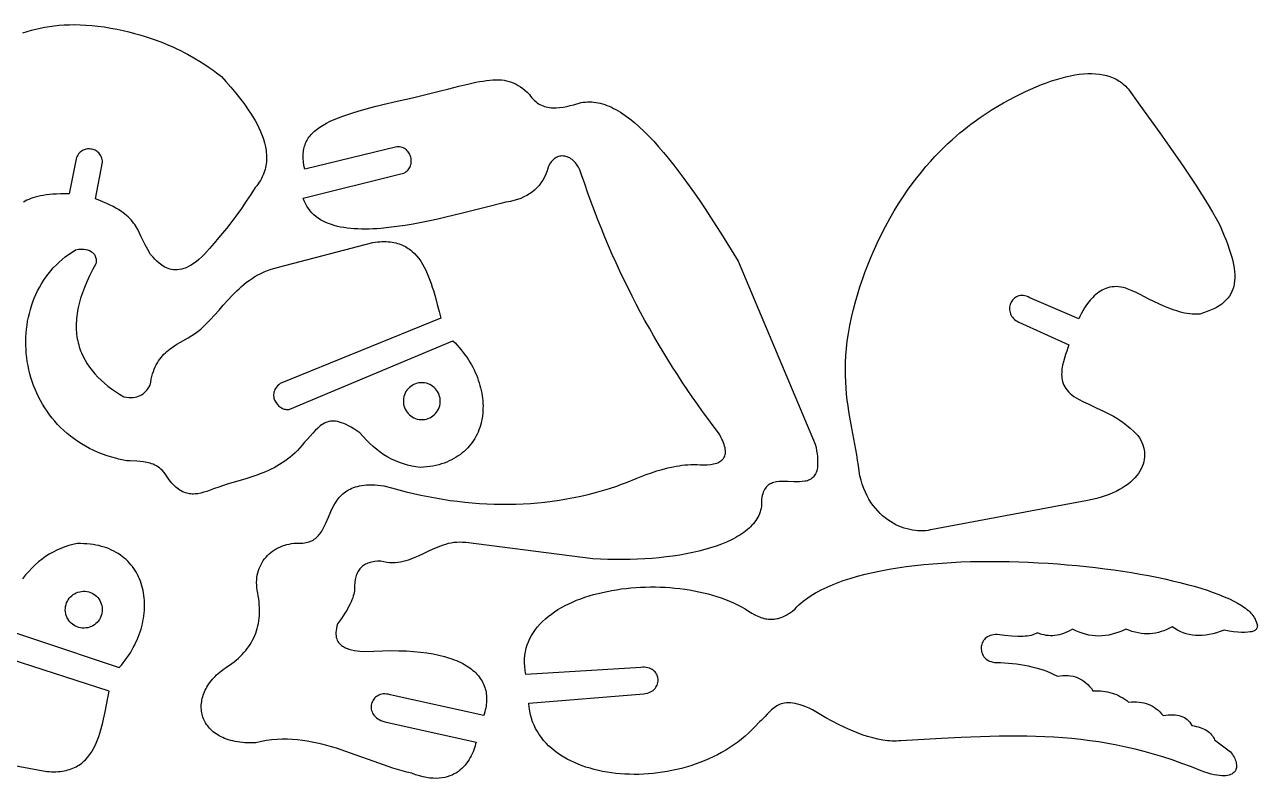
# Model space of a CAD drawing. Extents: x 0 to 255, y 0 to 95.
# Drawn here: x 177.2 to 249.1, y 49.8 to 93.8 of the extents above; entities that cross this region are included whole.
import ezdxf

# ---------------------------------------------------------------- set-up
doc = ezdxf.new("R2010")
doc.units = 0
doc.layers.add('LAYER_1', color=1, linetype='CONTINUOUS')

msp = doc.modelspace()

# ---------------------------------------------------------------- linework, layer by layer
at = {"layer": 'LAYER_1'}
for points in [[(177.074, 93.279), (177.321, 93.358), (177.571, 93.431), (177.825, 93.498), (178.085, 93.558), (178.349, 93.61), (178.62, 93.655), (178.898, 93.693), (179.184, 93.722), (179.478, 93.742), (179.78, 93.754), (180.092, 93.756), (180.414, 93.749), (180.748, 93.733), (181.092, 93.705), (181.449, 93.668), (181.819, 93.619), (182.202, 93.56), (182.564, 93.489), (182.914, 93.414), (183.253, 93.333), (183.581, 93.248), (183.898, 93.159), (184.203, 93.067), (184.497, 92.971), (184.781, 92.873), (185.053, 92.772), (185.315, 92.669), (185.567, 92.565), (185.808, 92.459), (186.039, 92.353), (186.26, 92.247), (186.471, 92.14), (186.672, 92.034), (187.044, 91.825), (187.379, 91.623), (187.677, 91.431), (187.938, 91.252), (188.165, 91.09), (188.357, 90.947), (188.644, 90.734), (188.91, 90.435), (189.195, 90.108), (189.489, 89.757), (189.785, 89.384), (189.932, 89.191), (190.076, 88.993), (190.216, 88.791), (190.352, 88.586), (190.483, 88.377), (190.607, 88.165), (190.724, 87.951), (190.833, 87.734), (190.932, 87.516), (191.021, 87.296), (191.098, 87.075), (191.164, 86.853), (191.215, 86.631), (191.253, 86.408), (191.266, 86.297), (191.275, 86.186), (191.28, 86.075), (191.281, 85.964), (191.278, 85.854), (191.27, 85.744), (191.257, 85.634), (191.24, 85.524), (191.218, 85.415), (191.191, 85.306), (191.159, 85.198), (191.122, 85.091), (191.08, 84.984), (191.032, 84.877), (190.978, 84.772), (190.919, 84.667), (190.854, 84.563), (190.784, 84.459), (190.707, 84.357), (190.624, 84.255), (190.362, 83.852), (190.095, 83.446), (189.811, 83.028), (189.496, 82.586), (189.322, 82.353), (189.136, 82.11), (188.936, 81.856), (188.719, 81.589), (188.486, 81.309), (188.233, 81.013), (187.959, 80.701), (187.662, 80.371), (187.498, 80.203), (187.337, 80.054), (187.181, 79.923), (187.028, 79.81), (186.88, 79.714), (186.737, 79.635), (186.597, 79.57), (186.462, 79.52), (186.331, 79.483), (186.204, 79.458), (186.082, 79.446), (185.964, 79.444), (185.85, 79.452), (185.74, 79.469), (185.635, 79.495), (185.534, 79.528), (185.438, 79.567), (185.346, 79.612), (185.258, 79.662), (185.174, 79.715), (185.095, 79.772), (185.02, 79.831), (184.884, 79.951), (184.765, 80.07), (184.664, 80.18), (184.515, 80.347), (184.349, 80.632), (184.207, 80.897), (184.084, 81.144), (183.974, 81.375), (183.869, 81.593), (183.764, 81.798), (183.652, 81.992), (183.592, 82.086), (183.528, 82.179), (183.458, 82.269), (183.384, 82.358), (183.303, 82.446), (183.215, 82.533), (183.118, 82.62), (183.014, 82.705), (182.899, 82.791), (182.775, 82.877), (182.639, 82.963), (182.491, 83.049), (182.331, 83.136), (182.158, 83.224), (181.97, 83.313), (181.767, 83.404), (181.548, 83.496), (181.313, 83.591), (181.713, 85.726), (181.707, 85.809), (181.694, 85.888), (181.674, 85.962), (181.649, 86.032), (181.618, 86.098), (181.582, 86.158), (181.541, 86.214), (181.496, 86.266), (181.448, 86.312), (181.395, 86.354), (181.34, 86.391), (181.281, 86.422), (181.221, 86.449), (181.159, 86.471), (181.095, 86.487), (181.03, 86.498), (180.964, 86.505), (180.898, 86.505), (180.833, 86.501), (180.767, 86.491), (180.703, 86.475), (180.64, 86.454), (180.579, 86.428), (180.52, 86.395), (180.464, 86.358), (180.411, 86.314), (180.361, 86.265), (180.315, 86.209), (180.273, 86.148), (180.236, 86.081), (180.203, 86.008), (180.176, 85.928), (180.176, 85.928), (179.765, 83.88), (179.508, 83.881), (179.265, 83.877), (179.037, 83.869), (178.822, 83.855), (178.62, 83.838), (178.431, 83.816), (178.254, 83.79), (178.089, 83.76), (177.934, 83.726), (177.79, 83.689), (177.655, 83.648), (177.531, 83.604), (177.415, 83.557), (177.307, 83.507), (177.207, 83.455), (177.115, 83.4)], [(172.911, 59.5), (182.691, 56.233), (182.811, 56.374), (182.926, 56.517), (183.036, 56.661), (183.141, 56.807), (183.241, 56.955), (183.336, 57.104), (183.425, 57.254), (183.509, 57.406), (183.589, 57.558), (183.663, 57.711), (183.732, 57.865), (183.796, 58.019), (183.855, 58.173), (183.909, 58.328), (183.958, 58.483), (184.001, 58.639), (184.04, 58.793), (184.073, 58.948), (184.102, 59.102), (184.125, 59.256), (184.144, 59.409), (184.157, 59.562), (184.165, 59.713), (184.169, 59.863), (184.167, 60.012), (184.16, 60.16), (184.148, 60.307), (184.132, 60.451), (184.11, 60.594), (184.083, 60.735), (184.051, 60.874), (184.014, 61.011), (183.973, 61.146), (183.926, 61.278), (183.874, 61.408), (183.818, 61.535), (183.756, 61.66), (183.69, 61.781), (183.618, 61.899), (183.542, 62.014), (183.461, 62.126), (183.374, 62.235), (183.283, 62.339), (183.187, 62.44), (183.086, 62.537), (182.98, 62.63), (182.869, 62.719), (182.753, 62.804), (182.633, 62.884), (182.507, 62.96), (182.377, 63.031), (182.242, 63.097), (182.102, 63.159), (181.957, 63.215), (181.807, 63.266), (181.652, 63.311), (181.493, 63.352), (181.328, 63.386), (181.159, 63.415), (180.985, 63.438), (180.806, 63.455), (180.623, 63.466), (180.434, 63.47), (180.241, 63.468), (179.992, 63.417), (179.749, 63.354), (179.511, 63.278), (179.278, 63.19), (179.05, 63.09), (178.827, 62.977), (178.61, 62.853), (178.397, 62.716), (178.19, 62.567), (177.988, 62.406), (177.791, 62.233), (177.599, 62.047), (177.412, 61.85), (177.231, 61.64), (177.055, 61.418)], [(172.879, 51.197), (178.457, 50.175), (178.598, 50.164), (178.736, 50.157), (178.869, 50.155), (178.998, 50.157), (179.123, 50.164), (179.244, 50.175), (179.362, 50.19), (179.475, 50.21), (179.585, 50.233), (179.692, 50.26), (179.794, 50.291), (179.894, 50.325), (179.99, 50.364), (180.082, 50.405), (180.172, 50.45), (180.258, 50.499), (180.341, 50.55), (180.421, 50.605), (180.498, 50.663), (180.572, 50.724), (180.643, 50.787), (180.712, 50.854), (180.841, 50.994), (180.961, 51.145), (181.071, 51.304), (181.172, 51.472), (181.264, 51.647), (181.349, 51.829), (181.427, 52.018), (181.499, 52.211), (181.564, 52.409), (181.624, 52.611), (181.68, 52.815), (181.731, 53.022), (181.778, 53.23), (181.865, 53.649), (181.945, 54.063), (182.022, 54.469), (182.102, 54.859), (172.459, 57.966)]]:
    msp.add_lwpolyline(points, dxfattribs=at)
for points in [[(235.149, 76.402), (238.067, 75.073), (238.01, 74.891), (237.946, 74.699), (237.88, 74.501), (237.815, 74.296), (237.755, 74.087), (237.705, 73.875), (237.685, 73.768), (237.669, 73.662), (237.657, 73.555), (237.65, 73.448), (237.648, 73.341), (237.653, 73.235), (237.664, 73.13), (237.682, 73.025), (237.708, 72.922), (237.742, 72.819), (237.784, 72.718), (237.835, 72.619), (237.896, 72.521), (237.967, 72.425), (238.049, 72.331), (238.141, 72.24), (238.246, 72.15), (238.362, 72.064), (238.492, 71.98), (238.634, 71.899), (238.921, 71.75), (239.188, 71.618), (239.668, 71.391), (240.094, 71.194), (240.293, 71.099), (240.486, 71.002), (240.675, 70.9), (240.862, 70.79), (241.051, 70.668), (241.243, 70.532), (241.44, 70.379), (241.646, 70.204), (241.862, 70.006), (242.091, 69.781), (242.181, 69.647), (242.26, 69.511), (242.326, 69.374), (242.382, 69.235), (242.425, 69.095), (242.457, 68.955), (242.477, 68.814), (242.486, 68.672), (242.482, 68.531), (242.468, 68.39), (242.441, 68.25), (242.403, 68.11), (242.353, 67.972), (242.291, 67.836), (242.217, 67.701), (242.132, 67.569), (242.035, 67.438), (241.926, 67.311), (241.805, 67.187), (241.673, 67.065), (241.528, 66.948), (241.372, 66.834), (241.204, 66.725), (241.024, 66.62), (240.832, 66.52), (240.628, 66.425), (240.413, 66.336), (240.185, 66.252), (239.945, 66.174), (239.694, 66.102), (239.43, 66.037), (239.155, 65.978), (230.118, 64.302), (229.99, 64.269), (229.856, 64.243), (229.716, 64.225), (229.572, 64.215), (229.423, 64.213), (229.271, 64.218), (229.116, 64.232), (228.958, 64.255), (228.798, 64.285), (228.636, 64.325), (228.474, 64.373), (228.311, 64.43), (228.148, 64.497), (227.986, 64.572), (227.825, 64.657), (227.666, 64.752), (227.51, 64.857), (227.356, 64.971), (227.207, 65.096), (227.061, 65.23), (226.92, 65.375), (226.784, 65.531), (226.653, 65.698), (226.53, 65.875), (226.413, 66.063), (226.303, 66.263), (226.202, 66.474), (226.109, 66.696), (226.025, 66.93), (225.951, 67.176), (225.887, 67.434), (225.834, 67.704), (225.795, 68.022), (225.75, 68.337), (225.701, 68.649), (225.647, 68.961), (225.531, 69.585), (225.411, 70.213), (225.295, 70.853), (225.241, 71.179), (225.191, 71.511), (225.147, 71.848), (225.108, 72.193), (225.077, 72.545), (225.054, 72.906), (225.04, 73.276), (225.037, 73.656), (225.045, 74.046), (225.065, 74.449), (225.099, 74.864), (225.147, 75.292), (225.211, 75.734), (225.291, 76.191), (225.388, 76.664), (225.504, 77.153), (225.64, 77.659), (225.716, 77.919), (225.796, 78.184), (225.883, 78.453), (225.974, 78.727), (226.072, 79.006), (226.175, 79.29), (226.284, 79.579), (226.399, 79.873), (226.521, 80.173), (226.648, 80.478), (226.883, 80.999), (227.124, 81.499), (227.371, 81.98), (227.623, 82.442), (227.88, 82.884), (228.14, 83.307), (228.403, 83.711), (228.668, 84.098), (228.934, 84.467), (229.201, 84.818), (229.467, 85.152), (229.732, 85.469), (229.995, 85.77), (230.256, 86.054), (230.513, 86.323), (230.766, 86.576), (231.014, 86.815), (231.256, 87.038), (231.492, 87.247), (231.72, 87.442), (231.94, 87.624), (232.151, 87.791), (232.352, 87.946), (232.543, 88.088), (232.89, 88.336), (233.186, 88.537), (233.599, 88.809), (233.932, 89.006), (234.263, 89.194), (234.59, 89.374), (234.913, 89.544), (235.232, 89.705), (235.547, 89.857), (235.858, 89.999), (236.164, 90.132), (236.466, 90.255), (236.762, 90.367), (237.054, 90.469), (237.339, 90.561), (237.62, 90.642), (237.894, 90.713), (238.162, 90.772), (238.424, 90.821), (238.68, 90.857), (238.928, 90.883), (239.17, 90.897), (239.405, 90.899), (239.632, 90.888), (239.852, 90.866), (240.064, 90.831), (240.268, 90.784), (240.464, 90.724), (240.559, 90.689), (240.652, 90.651), (240.742, 90.609), (240.831, 90.565), (240.917, 90.517), (241, 90.465), (241.082, 90.411), (241.161, 90.352), (241.238, 90.291), (241.313, 90.226), (241.385, 90.157), (241.455, 90.085), (241.523, 90.01), (241.588, 89.931), (242.111, 89.195), (242.712, 88.359), (243.37, 87.441), (244.063, 86.461), (244.415, 85.954), (244.768, 85.439), (245.119, 84.917), (245.465, 84.392), (245.803, 83.866), (246.132, 83.341), (246.447, 82.82), (246.746, 82.304), (246.885, 82.006), (247.013, 81.717), (247.132, 81.439), (247.24, 81.17), (247.339, 80.91), (247.427, 80.66), (247.504, 80.419), (247.572, 80.187), (247.628, 79.964), (247.674, 79.75), (247.708, 79.544), (247.732, 79.346), (247.745, 79.156), (247.746, 78.974), (247.736, 78.8), (247.715, 78.634), (247.681, 78.475), (247.636, 78.324), (247.58, 78.179), (247.511, 78.041), (247.43, 77.91), (247.337, 77.786), (247.231, 77.668), (247.113, 77.556), (246.983, 77.451), (246.84, 77.351), (246.684, 77.257), (246.515, 77.168), (246.332, 77.085), (246.137, 77.007), (245.929, 76.934), (245.706, 76.866), (245.563, 76.856), (245.417, 76.855), (245.269, 76.862), (245.12, 76.877), (244.97, 76.899), (244.819, 76.927), (244.666, 76.961), (244.514, 77.001), (244.361, 77.046), (244.208, 77.095), (243.904, 77.206), (243.603, 77.33), (243.307, 77.462), (243.019, 77.6), (242.741, 77.738), (242.222, 78.002), (241.985, 78.12), (241.766, 78.223), (241.568, 78.308), (241.477, 78.343), (241.391, 78.371), (241.248, 78.412), (241.108, 78.442), (240.972, 78.46), (240.84, 78.468), (240.711, 78.465), (240.586, 78.452), (240.465, 78.431), (240.348, 78.401), (240.235, 78.363), (240.125, 78.318), (240.019, 78.265), (239.917, 78.207), (239.818, 78.143), (239.724, 78.074), (239.633, 78), (239.546, 77.922), (239.462, 77.841), (239.382, 77.757), (239.306, 77.67), (239.234, 77.582), (239.1, 77.403), (238.981, 77.223), (238.876, 77.048), (238.787, 76.882), (238.712, 76.73), (238.651, 76.595), (235.799, 77.817), (235.696, 77.865), (235.598, 77.902), (235.502, 77.927), (235.411, 77.942), (235.323, 77.946), (235.24, 77.94), (235.16, 77.926), (235.086, 77.903), (235.016, 77.873), (234.95, 77.835), (234.89, 77.791), (234.836, 77.74), (234.786, 77.684), (234.743, 77.624), (234.705, 77.559), (234.673, 77.491), (234.648, 77.42), (234.629, 77.346), (234.617, 77.271), (234.611, 77.194), (234.613, 77.117), (234.622, 77.04), (234.638, 76.963), (234.661, 76.888), (234.693, 76.815), (234.733, 76.744), (234.78, 76.676), (234.837, 76.611), (234.901, 76.551), (234.975, 76.496), (235.057, 76.446), (235.149, 76.402)], [(193.424, 83.639), (199.116, 85.043), (199.204, 85.068), (199.284, 85.098), (199.357, 85.135), (199.423, 85.178), (199.482, 85.226), (199.534, 85.278), (199.579, 85.335), (199.618, 85.395), (199.65, 85.458), (199.676, 85.524), (199.696, 85.592), (199.709, 85.662), (199.716, 85.733), (199.718, 85.804), (199.714, 85.876), (199.704, 85.947), (199.688, 86.017), (199.667, 86.086), (199.641, 86.153), (199.61, 86.218), (199.573, 86.279), (199.532, 86.338), (199.485, 86.392), (199.434, 86.442), (199.379, 86.487), (199.318, 86.527), (199.254, 86.56), (199.185, 86.588), (199.112, 86.608), (199.035, 86.621), (198.955, 86.626), (198.87, 86.623), (193.505, 85.319), (193.46, 85.539), (193.43, 85.749), (193.414, 85.95), (193.412, 86.143), (193.417, 86.235), (193.425, 86.326), (193.437, 86.415), (193.453, 86.502), (193.473, 86.587), (193.496, 86.67), (193.523, 86.751), (193.554, 86.83), (193.589, 86.908), (193.627, 86.984), (193.669, 87.058), (193.715, 87.131), (193.765, 87.202), (193.819, 87.271), (193.877, 87.34), (193.939, 87.406), (194.074, 87.536), (194.225, 87.66), (194.391, 87.78), (194.574, 87.896), (194.773, 88.007), (194.989, 88.115), (195.22, 88.22), (195.469, 88.323), (195.733, 88.423), (196.015, 88.521), (196.314, 88.617), (196.629, 88.712), (196.962, 88.807), (197.312, 88.901), (197.68, 88.995), (198.065, 89.089), (198.888, 89.281), (199.782, 89.478), (200.56, 89.673), (201.266, 89.854), (201.906, 90.018), (202.485, 90.164), (203.009, 90.288), (203.482, 90.39), (203.702, 90.432), (203.911, 90.467), (204.11, 90.495), (204.299, 90.516), (204.48, 90.53), (204.653, 90.537), (204.819, 90.535), (204.978, 90.526), (205.131, 90.508), (205.278, 90.482), (205.421, 90.446), (205.56, 90.402), (205.696, 90.348), (205.828, 90.285), (205.959, 90.211), (206.088, 90.128), (206.217, 90.034), (206.345, 89.929), (206.474, 89.813), (206.605, 89.686), (206.674, 89.586), (206.746, 89.494), (206.821, 89.409), (206.897, 89.333), (206.976, 89.263), (207.057, 89.2), (207.141, 89.144), (207.226, 89.095), (207.313, 89.052), (207.402, 89.015), (207.492, 88.983), (207.584, 88.957), (207.678, 88.937), (207.773, 88.921), (207.869, 88.91), (207.967, 88.903), (208.066, 88.901), (208.166, 88.903), (208.369, 88.917), (208.575, 88.945), (208.783, 88.983), (208.993, 89.03), (209.205, 89.083), (209.629, 89.203), (209.75, 89.225), (209.872, 89.24), (209.994, 89.249), (210.118, 89.251), (210.242, 89.246), (210.366, 89.236), (210.492, 89.219), (210.618, 89.196), (210.745, 89.167), (210.872, 89.132), (211.001, 89.09), (211.13, 89.043), (211.26, 88.99), (211.39, 88.931), (211.521, 88.867), (211.653, 88.796), (211.785, 88.72), (211.919, 88.639), (212.053, 88.552), (212.187, 88.459), (212.323, 88.361), (212.459, 88.258), (212.733, 88.036), (213.01, 87.793), (213.289, 87.531), (213.572, 87.249), (213.857, 86.948), (214.145, 86.628), (214.435, 86.291), (214.728, 85.936), (215.024, 85.564), (215.323, 85.175), (215.624, 84.771), (215.928, 84.351), (216.235, 83.916), (216.544, 83.467), (216.856, 83.004), (217.17, 82.528), (217.487, 82.038), (217.807, 81.536), (218.129, 81.023), (218.781, 79.962), (223.284, 69.267), (223.324, 69.073), (223.357, 68.89), (223.383, 68.719), (223.402, 68.559), (223.414, 68.41), (223.42, 68.27), (223.42, 68.141), (223.414, 68.021), (223.402, 67.91), (223.385, 67.808), (223.362, 67.714), (223.334, 67.629), (223.301, 67.551), (223.263, 67.481), (223.221, 67.417), (223.175, 67.361), (223.124, 67.311), (223.07, 67.267), (223.012, 67.228), (222.951, 67.195), (222.887, 67.166), (222.819, 67.143), (222.749, 67.123), (222.676, 67.108), (222.524, 67.087), (222.364, 67.077), (222.198, 67.076), (222.028, 67.081), (221.682, 67.096), (221.509, 67.101), (221.34, 67.1), (221.175, 67.091), (221.015, 67.071), (220.939, 67.056), (220.864, 67.037), (220.792, 67.014), (220.722, 66.986), (220.656, 66.954), (220.592, 66.916), (220.531, 66.873), (220.474, 66.823), (220.421, 66.768), (220.372, 66.705), (220.326, 66.636), (220.285, 66.559), (220.249, 66.475), (220.217, 66.383), (220.19, 66.282), (220.169, 66.172), (220.153, 66.054), (220.142, 65.925), (220.138, 65.787), (220.139, 65.639), (220.12, 65.529), (220.094, 65.422), (220.062, 65.316), (220.024, 65.212), (219.98, 65.11), (219.93, 65.011), (219.873, 64.913), (219.811, 64.817), (219.743, 64.724), (219.669, 64.632), (219.59, 64.542), (219.506, 64.455), (219.416, 64.369), (219.321, 64.286), (219.22, 64.204), (219.115, 64.124), (219.005, 64.047), (218.89, 63.971), (218.771, 63.897), (218.647, 63.826), (218.518, 63.756), (218.386, 63.688), (218.107, 63.559), (217.813, 63.437), (217.503, 63.323), (217.18, 63.217), (216.842, 63.119), (216.492, 63.028), (216.131, 62.946), (215.758, 62.871), (215.375, 62.803), (214.983, 62.744), (214.583, 62.692), (214.176, 62.648), (213.762, 62.611), (213.342, 62.582), (212.917, 62.56), (212.489, 62.546), (212.057, 62.54), (211.623, 62.541), (211.188, 62.549), (210.752, 62.565), (210.316, 62.589), (202.892, 63.529), (202.713, 63.544), (202.539, 63.548), (202.369, 63.542), (202.203, 63.526), (202.04, 63.501), (201.881, 63.468), (201.725, 63.428), (201.572, 63.381), (201.421, 63.329), (201.272, 63.272), (201.125, 63.211), (200.98, 63.147), (200.692, 63.012), (200.408, 62.875), (200.123, 62.741), (199.837, 62.617), (199.692, 62.561), (199.546, 62.509), (199.398, 62.464), (199.248, 62.425), (199.096, 62.393), (198.942, 62.37), (198.784, 62.356), (198.623, 62.351), (198.459, 62.357), (198.291, 62.375), (198.119, 62.405), (197.943, 62.447), (197.752, 62.443), (197.574, 62.426), (197.49, 62.413), (197.409, 62.396), (197.331, 62.376), (197.256, 62.353), (197.185, 62.326), (197.116, 62.297), (197.051, 62.264), (196.989, 62.227), (196.93, 62.188), (196.874, 62.145), (196.821, 62.099), (196.772, 62.049), (196.726, 61.996), (196.682, 61.94), (196.642, 61.881), (196.605, 61.819), (196.571, 61.753), (196.541, 61.684), (196.513, 61.611), (196.489, 61.536), (196.468, 61.457), (196.45, 61.375), (196.423, 61.201), (196.409, 61.013), (196.408, 60.813), (196.402, 60.721), (196.388, 60.625), (196.367, 60.524), (196.339, 60.418), (196.303, 60.308), (196.26, 60.193), (196.209, 60.073), (196.151, 59.948), (196.086, 59.819), (196.013, 59.685), (195.933, 59.547), (195.846, 59.403), (195.649, 59.102), (195.422, 58.783), (195.383, 58.648), (195.354, 58.521), (195.335, 58.402), (195.326, 58.291), (195.325, 58.186), (195.333, 58.089), (195.349, 57.999), (195.373, 57.915), (195.404, 57.837), (195.442, 57.765), (195.485, 57.699), (195.535, 57.638), (195.589, 57.583), (195.649, 57.532), (195.713, 57.487), (195.78, 57.445), (195.851, 57.408), (195.925, 57.375), (196.001, 57.345), (196.079, 57.318), (196.24, 57.275), (196.403, 57.241), (196.564, 57.216), (196.719, 57.197), (197, 57.17), (197.53, 57.201), (198.039, 57.22), (198.525, 57.227), (198.99, 57.222), (199.433, 57.205), (199.854, 57.178), (200.255, 57.139), (200.634, 57.09), (200.993, 57.03), (201.331, 56.961), (201.649, 56.881), (201.946, 56.792), (202.087, 56.744), (202.223, 56.694), (202.355, 56.641), (202.481, 56.587), (202.602, 56.53), (202.719, 56.471), (202.83, 56.41), (202.937, 56.346), (203.039, 56.281), (203.136, 56.214), (203.229, 56.145), (203.316, 56.073), (203.399, 56), (203.478, 55.925), (203.551, 55.849), (203.62, 55.77), (203.684, 55.69), (203.744, 55.608), (203.799, 55.524), (203.85, 55.438), (203.896, 55.351), (203.937, 55.263), (203.974, 55.173), (204.007, 55.081), (204.035, 54.988), (204.059, 54.893), (204.078, 54.797), (204.093, 54.7), (204.104, 54.601), (204.11, 54.501), (204.112, 54.399), (204.11, 54.297), (204.104, 54.193), (204.093, 54.088), (204.078, 53.982), (204.059, 53.875), (204.036, 53.767), (204.008, 53.657), (203.942, 53.436), (198.485, 54.651), (198.378, 54.678), (198.276, 54.694), (198.178, 54.7), (198.085, 54.696), (197.997, 54.684), (197.913, 54.663), (197.835, 54.634), (197.763, 54.597), (197.696, 54.554), (197.635, 54.505), (197.58, 54.451), (197.531, 54.392), (197.489, 54.328), (197.453, 54.26), (197.424, 54.19), (197.402, 54.117), (197.388, 54.042), (197.381, 53.965), (197.381, 53.888), (197.39, 53.81), (197.406, 53.733), (197.431, 53.657), (197.464, 53.582), (197.506, 53.51), (197.557, 53.44), (197.617, 53.374), (197.686, 53.311), (197.765, 53.253), (197.853, 53.2), (197.951, 53.153), (198.059, 53.112), (198.177, 53.078), (203.499, 51.89), (203.474, 51.78), (203.444, 51.668), (203.41, 51.554), (203.37, 51.439), (203.326, 51.324), (203.276, 51.208), (203.221, 51.094), (203.16, 50.98), (203.094, 50.868), (203.023, 50.758), (202.945, 50.651), (202.861, 50.548), (202.772, 50.448), (202.676, 50.353), (202.574, 50.264), (202.465, 50.18), (202.35, 50.102), (202.228, 50.031), (202.1, 49.967), (201.964, 49.911), (201.821, 49.864), (201.671, 49.826), (201.514, 49.797), (201.349, 49.779), (201.177, 49.771), (200.997, 49.775), (200.809, 49.791), (200.613, 49.819), (200.409, 49.86), (200.197, 49.915), (199.976, 49.984), (199.747, 50.067), (199.469, 50.135), (199.193, 50.208), (198.917, 50.288), (198.642, 50.373), (198.368, 50.462), (198.094, 50.555), (197.547, 50.749), (196.453, 51.149), (195.903, 51.343), (195.627, 51.436), (195.35, 51.525), (195.072, 51.61), (194.792, 51.69), (194.511, 51.763), (194.229, 51.83), (193.944, 51.89), (193.658, 51.942), (193.37, 51.984), (193.08, 52.017), (192.787, 52.04), (192.492, 52.051), (192.195, 52.051), (191.894, 52.038), (191.591, 52.012), (191.285, 51.972), (190.976, 51.917), (190.663, 51.846), (190.495, 51.841), (190.331, 51.84), (190.173, 51.844), (190.018, 51.853), (189.869, 51.866), (189.724, 51.882), (189.583, 51.903), (189.448, 51.928), (189.316, 51.957), (189.19, 51.989), (189.067, 52.025), (188.95, 52.064), (188.837, 52.107), (188.728, 52.153), (188.624, 52.203), (188.525, 52.255), (188.43, 52.31), (188.34, 52.368), (188.254, 52.429), (188.172, 52.493), (188.096, 52.559), (188.023, 52.628), (187.955, 52.699), (187.892, 52.772), (187.833, 52.847), (187.779, 52.924), (187.729, 53.004), (187.683, 53.084), (187.642, 53.167), (187.606, 53.251), (187.573, 53.337), (187.546, 53.424), (187.523, 53.512), (187.504, 53.601), (187.489, 53.692), (187.479, 53.783), (187.474, 53.875), (187.473, 53.968), (187.476, 54.062), (187.484, 54.156), (187.496, 54.25), (187.512, 54.345), (187.533, 54.44), (187.558, 54.534), (187.588, 54.629), (187.622, 54.724), (187.66, 54.818), (187.703, 54.912), (187.75, 55.006), (187.801, 55.099), (187.857, 55.191), (187.917, 55.283), (187.981, 55.374), (188.05, 55.463), (188.123, 55.552), (188.2, 55.639), (188.281, 55.725), (188.367, 55.81), (188.457, 55.893), (188.552, 55.974), (188.651, 56.053), (188.754, 56.131), (188.861, 56.207), (188.973, 56.28), (189.116, 56.375), (189.254, 56.473), (189.387, 56.572), (189.513, 56.675), (189.635, 56.78), (189.75, 56.888), (189.86, 56.998), (189.964, 57.111), (190.062, 57.226), (190.155, 57.344), (190.242, 57.464), (190.324, 57.587), (190.4, 57.713), (190.47, 57.841), (190.534, 57.972), (190.593, 58.105), (190.646, 58.241), (190.694, 58.38), (190.736, 58.521), (190.772, 58.664), (190.803, 58.811), (190.828, 58.959), (190.847, 59.111), (190.86, 59.265), (190.868, 59.421), (190.871, 59.58), (190.867, 59.742), (190.858, 59.906), (190.844, 60.073), (190.823, 60.242), (190.797, 60.414), (190.766, 60.588), (190.737, 60.747), (190.717, 60.903), (190.705, 61.055), (190.703, 61.204), (190.708, 61.35), (190.721, 61.492), (190.742, 61.63), (190.771, 61.764), (190.807, 61.894), (190.851, 62.021), (190.901, 62.143), (190.958, 62.26), (191.021, 62.373), (191.091, 62.482), (191.167, 62.585), (191.248, 62.684), (191.335, 62.778), (191.428, 62.867), (191.526, 62.951), (191.628, 63.029), (191.736, 63.102), (191.848, 63.169), (191.964, 63.23), (192.085, 63.286), (192.209, 63.335), (192.337, 63.379), (192.468, 63.416), (192.602, 63.447), (192.74, 63.471), (192.88, 63.489), (193.023, 63.5), (193.168, 63.504), (193.281, 63.502), (193.387, 63.506), (193.489, 63.515), (193.584, 63.53), (193.675, 63.55), (193.761, 63.575), (193.843, 63.605), (193.92, 63.64), (193.992, 63.679), (194.061, 63.723), (194.127, 63.77), (194.188, 63.822), (194.247, 63.877), (194.302, 63.935), (194.355, 63.997), (194.405, 64.062), (194.497, 64.2), (194.583, 64.348), (194.662, 64.504), (194.737, 64.667), (194.883, 65.006), (195.033, 65.352), (195.114, 65.524), (195.202, 65.692), (195.298, 65.857), (195.405, 66.015), (195.463, 66.091), (195.524, 66.165), (195.588, 66.236), (195.656, 66.305), (195.728, 66.372), (195.804, 66.435), (195.884, 66.495), (195.969, 66.552), (196.058, 66.605), (196.153, 66.655), (196.253, 66.7), (196.358, 66.742), (196.469, 66.779), (196.586, 66.811), (196.709, 66.839), (196.839, 66.862), (196.975, 66.879), (197.117, 66.892), (197.267, 66.898), (197.424, 66.899), (197.589, 66.894), (197.761, 66.883), (197.941, 66.865), (198.129, 66.841), (198.56, 66.718), (198.991, 66.603), (199.422, 66.494), (199.852, 66.393), (200.282, 66.299), (200.711, 66.212), (201.14, 66.133), (201.568, 66.061), (201.996, 65.996), (202.423, 65.939), (202.85, 65.89), (203.277, 65.849), (203.703, 65.816), (204.129, 65.791), (204.554, 65.774), (204.979, 65.766), (205.403, 65.765), (205.827, 65.773), (206.25, 65.79), (206.673, 65.816), (207.095, 65.85), (207.517, 65.893), (207.938, 65.945), (208.358, 66.006), (208.779, 66.076), (209.198, 66.155), (209.617, 66.244), (210.036, 66.342), (210.454, 66.45), (210.871, 66.567), (211.288, 66.694), (211.704, 66.831), (211.981, 66.933), (212.262, 67.041), (212.834, 67.268), (213.127, 67.383), (213.425, 67.496), (213.728, 67.605), (214.037, 67.709), (214.352, 67.803), (214.673, 67.888), (215.002, 67.96), (215.169, 67.991), (215.338, 68.018), (215.508, 68.041), (215.681, 68.059), (215.856, 68.073), (216.033, 68.082), (216.212, 68.086), (216.393, 68.084), (216.576, 68.076), (216.762, 68.063), (216.977, 68.069), (217.175, 68.087), (217.267, 68.101), (217.355, 68.118), (217.438, 68.138), (217.516, 68.162), (217.59, 68.189), (217.658, 68.22), (217.721, 68.254), (217.779, 68.292), (217.832, 68.334), (217.879, 68.38), (217.92, 68.429), (217.956, 68.483), (217.985, 68.54), (218.009, 68.602), (218.026, 68.668), (218.037, 68.738), (218.042, 68.812), (218.041, 68.891), (218.032, 68.975), (218.017, 69.063), (217.995, 69.156), (217.966, 69.253), (217.93, 69.356), (217.887, 69.463), (217.836, 69.575), (217.778, 69.692), (217.712, 69.815), (217.639, 69.942), (217.326, 70.353), (217.016, 70.767), (216.71, 71.185), (216.408, 71.606), (216.11, 72.032), (215.815, 72.461), (215.525, 72.894), (215.238, 73.331), (214.956, 73.772), (214.677, 74.217), (214.403, 74.665), (214.133, 75.118), (213.867, 75.574), (213.605, 76.034), (213.347, 76.498), (213.094, 76.965), (212.845, 77.437), (212.6, 77.913), (212.36, 78.392), (212.124, 78.876), (211.892, 79.363), (211.666, 79.855), (211.443, 80.35), (211.225, 80.849), (211.012, 81.353), (210.804, 81.86), (210.6, 82.371), (210.401, 82.886), (210.207, 83.406), (210.018, 83.929), (209.833, 84.457), (209.654, 84.988), (209.614, 85.109), (209.571, 85.223), (209.523, 85.33), (209.472, 85.43), (209.417, 85.523), (209.358, 85.608), (209.297, 85.687), (209.234, 85.758), (209.168, 85.823), (209.1, 85.88), (209.03, 85.93), (208.959, 85.974), (208.887, 86.011), (208.814, 86.04), (208.74, 86.063), (208.667, 86.079), (208.593, 86.089), (208.52, 86.091), (208.448, 86.087), (208.377, 86.076), (208.307, 86.059), (208.238, 86.035), (208.172, 86.004), (208.108, 85.967), (208.046, 85.923), (207.987, 85.872), (207.932, 85.815), (207.879, 85.752), (207.831, 85.682), (207.787, 85.606), (207.747, 85.523), (207.711, 85.434), (207.646, 85.228), (207.57, 85.034), (207.485, 84.852), (207.39, 84.681), (207.285, 84.521), (207.17, 84.372), (207.046, 84.234), (206.912, 84.106), (206.769, 83.989), (206.616, 83.882), (206.454, 83.785), (206.282, 83.698), (206.101, 83.62), (205.91, 83.552), (205.71, 83.493), (205.501, 83.443), (205.232, 83.388), (204.934, 83.32), (204.254, 83.153), (203.483, 82.955), (202.636, 82.739), (201.734, 82.52), (201.268, 82.412), (200.795, 82.309), (200.317, 82.211), (199.836, 82.121), (199.356, 82.039), (198.878, 81.968), (198.404, 81.91), (197.938, 81.865), (197.708, 81.849), (197.48, 81.836), (197.256, 81.828), (197.034, 81.825), (196.816, 81.826), (196.602, 81.832), (196.392, 81.843), (196.186, 81.86), (195.985, 81.882), (195.789, 81.91), (195.597, 81.944), (195.412, 81.984), (195.232, 82.03), (195.058, 82.084), (194.891, 82.144), (194.73, 82.211), (194.576, 82.285), (194.429, 82.367), (194.29, 82.456), (194.159, 82.553), (194.036, 82.658), (193.921, 82.772), (193.815, 82.894), (193.717, 83.025), (193.63, 83.164), (193.551, 83.313), (193.482, 83.471), (193.424, 83.639)], [(192.07, 72.816), (191.99, 72.746), (191.92, 72.676), (191.86, 72.604), (191.81, 72.532), (191.77, 72.459), (191.738, 72.387), (191.714, 72.315), (191.699, 72.243), (191.691, 72.173), (191.691, 72.103), (191.697, 72.034), (191.709, 71.967), (191.728, 71.902), (191.751, 71.838), (191.78, 71.777), (191.814, 71.718), (191.852, 71.662), (191.893, 71.61), (191.938, 71.56), (191.986, 71.514), (192.036, 71.471), (192.089, 71.433), (192.143, 71.398), (192.198, 71.368), (192.254, 71.343), (192.311, 71.323), (192.368, 71.308), (192.424, 71.299), (192.479, 71.295), (192.533, 71.297), (192.586, 71.306), (192.636, 71.321), (202.144, 75.31), (202.274, 75.178), (202.4, 75.044), (202.52, 74.908), (202.636, 74.77), (202.746, 74.631), (202.852, 74.489), (202.952, 74.346), (203.048, 74.201), (203.138, 74.056), (203.224, 73.909), (203.304, 73.76), (203.379, 73.611), (203.45, 73.462), (203.515, 73.311), (203.575, 73.16), (203.63, 73.009), (203.68, 72.857), (203.725, 72.705), (203.765, 72.554), (203.8, 72.402), (203.83, 72.251), (203.855, 72.1), (203.874, 71.949), (203.889, 71.8), (203.898, 71.651), (203.903, 71.503), (203.902, 71.356), (203.896, 71.211), (203.885, 71.067), (203.869, 70.924), (203.847, 70.783), (203.821, 70.643), (203.789, 70.506), (203.753, 70.371), (203.711, 70.237), (203.664, 70.106), (203.612, 69.978), (203.555, 69.852), (203.492, 69.728), (203.425, 69.608), (203.352, 69.49), (203.274, 69.376), (203.191, 69.265), (203.103, 69.157), (203.009, 69.052), (202.91, 68.952), (202.807, 68.855), (202.697, 68.762), (202.583, 68.673), (202.464, 68.588), (202.339, 68.507), (202.209, 68.431), (202.074, 68.359), (201.934, 68.292), (201.788, 68.23), (201.637, 68.173), (201.481, 68.121), (201.32, 68.075), (201.153, 68.033), (200.982, 67.997), (200.804, 67.967), (200.622, 67.942), (200.435, 67.924), (200.242, 67.911), (199.99, 67.944), (199.743, 67.989), (199.499, 68.047), (199.261, 68.117), (199.026, 68.2), (198.795, 68.295), (198.569, 68.403), (198.347, 68.524), (198.129, 68.657), (197.915, 68.802), (197.706, 68.96), (197.501, 69.131), (197.3, 69.314), (197.103, 69.51), (196.911, 69.718), (196.723, 69.939), (196.546, 70.061), (196.377, 70.169), (196.218, 70.265), (196.066, 70.348), (195.922, 70.419), (195.785, 70.479), (195.656, 70.527), (195.532, 70.565), (195.415, 70.592), (195.304, 70.61), (195.198, 70.618), (195.096, 70.617), (195, 70.608), (194.907, 70.591), (194.818, 70.566), (194.732, 70.533), (194.65, 70.494), (194.57, 70.449), (194.492, 70.398), (194.415, 70.341), (194.341, 70.279), (194.267, 70.212), (194.12, 70.067), (193.972, 69.909), (193.821, 69.741), (193.662, 69.566), (193.492, 69.389), (193.359, 69.22), (193.223, 69.06), (193.084, 68.91), (192.942, 68.768), (192.798, 68.635), (192.651, 68.509), (192.501, 68.392), (192.349, 68.281), (192.195, 68.177), (192.039, 68.079), (191.88, 67.987), (191.72, 67.901), (191.557, 67.819), (191.392, 67.742), (191.225, 67.669), (191.057, 67.6), (190.715, 67.472), (190.367, 67.353), (190.013, 67.241), (189.654, 67.133), (188.924, 66.911), (188.553, 66.792), (188.18, 66.663), (187.99, 66.588), (187.805, 66.521), (187.625, 66.464), (187.45, 66.418), (187.278, 66.385), (187.11, 66.366), (187.027, 66.363), (186.945, 66.363), (186.864, 66.368), (186.783, 66.378), (186.703, 66.392), (186.623, 66.411), (186.544, 66.436), (186.465, 66.466), (186.387, 66.501), (186.308, 66.542), (186.23, 66.589), (186.153, 66.642), (186.075, 66.701), (185.997, 66.767), (185.92, 66.84), (185.842, 66.919), (185.764, 67.006), (185.686, 67.099), (185.608, 67.201), (185.53, 67.31), (185.451, 67.431), (185.37, 67.542), (185.288, 67.643), (185.204, 67.733), (185.118, 67.814), (185.031, 67.886), (184.943, 67.95), (184.854, 68.007), (184.763, 68.056), (184.671, 68.098), (184.578, 68.134), (184.484, 68.165), (184.39, 68.191), (184.294, 68.212), (184.102, 68.243), (183.907, 68.262), (183.711, 68.274), (183.319, 68.294), (183.124, 68.311), (182.931, 68.337), (182.835, 68.356), (182.74, 68.378), (182.645, 68.406), (182.552, 68.438), (182.266, 68.514), (181.988, 68.6), (181.718, 68.694), (181.456, 68.797), (181.202, 68.908), (180.956, 69.027), (180.718, 69.154), (180.487, 69.289), (180.265, 69.431), (180.051, 69.58), (179.844, 69.736), (179.645, 69.898), (179.455, 70.067), (179.272, 70.241), (179.097, 70.421), (178.93, 70.607), (178.771, 70.797), (178.619, 70.993), (178.476, 71.193), (178.34, 71.397), (178.213, 71.606), (178.093, 71.818), (177.981, 72.034), (177.877, 72.253), (177.781, 72.475), (177.693, 72.7), (177.612, 72.927), (177.54, 73.157), (177.475, 73.388), (177.418, 73.621), (177.369, 73.856), (177.328, 74.091), (177.295, 74.328), (177.27, 74.565), (177.252, 74.802), (177.242, 75.039), (177.24, 75.276), (177.246, 75.513), (177.26, 75.749), (177.282, 75.984), (177.311, 76.217), (177.348, 76.449), (177.394, 76.679), (177.446, 76.907), (177.507, 77.133), (177.576, 77.356), (177.652, 77.576), (177.736, 77.793), (177.828, 78.006), (177.928, 78.216), (178.036, 78.422), (178.151, 78.623), (178.274, 78.82), (178.405, 79.012), (178.544, 79.199), (178.69, 79.381), (178.845, 79.557), (179.007, 79.728), (179.177, 79.892), (179.354, 80.05), (179.54, 80.201), (179.733, 80.345), (179.934, 80.482), (180.143, 80.611), (180.226, 80.634), (180.319, 80.65), (180.419, 80.658), (180.525, 80.658), (180.633, 80.65), (180.741, 80.633), (180.847, 80.605), (180.949, 80.567), (181.045, 80.517), (181.089, 80.488), (181.131, 80.456), (181.17, 80.42), (181.206, 80.382), (181.238, 80.34), (181.267, 80.294), (181.292, 80.246), (181.313, 80.193), (181.328, 80.137), (181.339, 80.077), (181.345, 80.014), (181.346, 79.946), (181.34, 79.875), (181.329, 79.799), (181.133, 79.442), (180.956, 79.093), (180.798, 78.753), (180.659, 78.422), (180.538, 78.1), (180.435, 77.785), (180.35, 77.479), (180.314, 77.329), (180.283, 77.181), (180.255, 77.035), (180.232, 76.891), (180.213, 76.749), (180.198, 76.609), (180.187, 76.47), (180.18, 76.334), (180.177, 76.199), (180.178, 76.066), (180.183, 75.935), (180.192, 75.806), (180.205, 75.678), (180.221, 75.553), (180.241, 75.429), (180.265, 75.307), (180.292, 75.186), (180.323, 75.067), (180.358, 74.95), (180.396, 74.834), (180.437, 74.72), (180.482, 74.608), (180.582, 74.388), (180.695, 74.174), (180.821, 73.966), (180.96, 73.764), (181.11, 73.568), (181.272, 73.377), (181.446, 73.192), (181.63, 73.012), (181.826, 72.837), (182.032, 72.667), (182.247, 72.501), (182.473, 72.34), (182.707, 72.184), (182.951, 72.032), (183.104, 72.014), (183.247, 72.003), (183.378, 72), (183.501, 72.005), (183.614, 72.018), (183.719, 72.039), (183.817, 72.067), (183.909, 72.105), (183.994, 72.15), (184.075, 72.205), (184.151, 72.268), (184.224, 72.34), (184.295, 72.42), (184.363, 72.51), (184.431, 72.61), (184.498, 72.718), (184.524, 72.896), (184.555, 73.066), (184.592, 73.226), (184.634, 73.378), (184.68, 73.522), (184.732, 73.658), (184.788, 73.787), (184.849, 73.909), (184.914, 74.025), (184.983, 74.135), (185.055, 74.238), (185.132, 74.337), (185.211, 74.43), (185.295, 74.519), (185.381, 74.603), (185.47, 74.684), (185.562, 74.761), (185.656, 74.834), (185.852, 74.974), (186.056, 75.105), (186.267, 75.231), (186.701, 75.48), (186.922, 75.608), (187.143, 75.743), (187.296, 75.865), (187.443, 75.991), (187.586, 76.121), (187.726, 76.254), (187.862, 76.39), (187.995, 76.528), (188.254, 76.809), (188.508, 77.095), (188.759, 77.382), (189.012, 77.667), (189.27, 77.946), (189.402, 78.083), (189.538, 78.217), (189.676, 78.348), (189.818, 78.475), (189.964, 78.599), (190.115, 78.719), (190.271, 78.834), (190.433, 78.945), (190.6, 79.049), (190.774, 79.148), (190.956, 79.241), (191.144, 79.327), (191.341, 79.407), (191.546, 79.478), (191.76, 79.542), (191.983, 79.598), (197.469, 81.034), (197.609, 81.056), (197.746, 81.073), (197.878, 81.085), (198.007, 81.092), (198.132, 81.095), (198.254, 81.093), (198.372, 81.087), (198.487, 81.076), (198.599, 81.061), (198.707, 81.042), (198.811, 81.019), (198.913, 80.992), (199.011, 80.961), (199.107, 80.926), (199.199, 80.888), (199.289, 80.846), (199.376, 80.801), (199.46, 80.752), (199.541, 80.7), (199.619, 80.645), (199.695, 80.587), (199.769, 80.526), (199.908, 80.395), (200.038, 80.254), (200.16, 80.104), (200.273, 79.944), (200.379, 79.776), (200.477, 79.601), (200.569, 79.419), (200.654, 79.231), (200.734, 79.039), (200.809, 78.842), (200.88, 78.642), (200.946, 78.44), (201.01, 78.235), (201.127, 77.825), (201.238, 77.417), (201.345, 77.019), (201.453, 76.636), (192.07, 72.816)], [(200.283, 70.707), (200.394, 70.707), (200.501, 70.718), (200.606, 70.74), (200.706, 70.772), (200.802, 70.813), (200.893, 70.863), (200.979, 70.921), (201.059, 70.987), (201.132, 71.06), (201.197, 71.14), (201.255, 71.226), (201.305, 71.318), (201.346, 71.415), (201.377, 71.517), (201.398, 71.623), (201.409, 71.733), (201.409, 71.843), (201.397, 71.95), (201.375, 72.055), (201.344, 72.155), (201.303, 72.251), (201.253, 72.343), (201.195, 72.428), (201.129, 72.508), (201.056, 72.581), (200.976, 72.647), (200.89, 72.705), (200.798, 72.754), (200.701, 72.795), (200.599, 72.826), (200.493, 72.848), (200.383, 72.858), (200.273, 72.858), (200.165, 72.846), (200.061, 72.825), (199.96, 72.793), (199.864, 72.752), (199.773, 72.702), (199.687, 72.644), (199.608, 72.578), (199.535, 72.505), (199.469, 72.425), (199.411, 72.339), (199.361, 72.247), (199.321, 72.15), (199.289, 72.048), (199.268, 71.942), (199.257, 71.832), (199.258, 71.722), (199.269, 71.614), (199.291, 71.51), (199.323, 71.41), (199.364, 71.313), (199.413, 71.222), (199.472, 71.137), (199.537, 71.057), (199.611, 70.984), (199.691, 70.918), (199.777, 70.86), (199.869, 70.811), (199.966, 70.77), (200.068, 70.738), (200.174, 70.717), (200.283, 70.707)], [(206.58, 54.152), (213.278, 54.703), (213.388, 54.72), (213.491, 54.744), (213.585, 54.775), (213.671, 54.814), (213.75, 54.858), (213.821, 54.908), (213.884, 54.962), (213.94, 55.021), (213.987, 55.084), (214.028, 55.15), (214.061, 55.218), (214.086, 55.289), (214.104, 55.361), (214.115, 55.434), (214.118, 55.507), (214.114, 55.58), (214.103, 55.652), (214.084, 55.723), (214.059, 55.792), (214.026, 55.858), (213.987, 55.921), (213.94, 55.981), (213.887, 56.036), (213.826, 56.087), (213.759, 56.132), (213.685, 56.171), (213.604, 56.203), (213.517, 56.229), (213.423, 56.246), (213.322, 56.256), (213.215, 56.256), (213.101, 56.247), (206.407, 55.838), (206.365, 56.072), (206.339, 56.3), (206.328, 56.522), (206.331, 56.74), (206.349, 56.952), (206.381, 57.159), (206.426, 57.361), (206.484, 57.557), (206.555, 57.748), (206.638, 57.934), (206.734, 58.114), (206.841, 58.289), (206.96, 58.459), (207.089, 58.623), (207.23, 58.781), (207.38, 58.934), (207.54, 59.082), (207.71, 59.224), (207.889, 59.36), (208.076, 59.492), (208.272, 59.617), (208.476, 59.737), (208.688, 59.851), (208.906, 59.96), (209.132, 60.063), (209.364, 60.161), (209.603, 60.253), (209.847, 60.339), (210.097, 60.419), (210.352, 60.494), (210.611, 60.563), (210.875, 60.627), (211.143, 60.684), (211.414, 60.736), (211.688, 60.782), (211.966, 60.823), (212.246, 60.857), (212.528, 60.886), (212.811, 60.909), (213.097, 60.926), (213.383, 60.937), (213.669, 60.942), (213.956, 60.941), (214.243, 60.935), (214.53, 60.922), (214.815, 60.903), (215.1, 60.879), (215.383, 60.848), (215.664, 60.812), (215.942, 60.769), (216.218, 60.72), (216.491, 60.666), (216.761, 60.605), (217.026, 60.538), (217.288, 60.465), (217.545, 60.386), (217.797, 60.301), (218.044, 60.209), (218.285, 60.112), (218.521, 60.008), (218.75, 59.898), (218.972, 59.782), (219.187, 59.659), (219.395, 59.53), (219.576, 59.412), (219.757, 59.311), (219.935, 59.227), (220.024, 59.191), (220.112, 59.159), (220.2, 59.132), (220.287, 59.109), (220.374, 59.09), (220.46, 59.075), (220.546, 59.065), (220.632, 59.059), (220.717, 59.057), (220.802, 59.059), (220.886, 59.065), (220.97, 59.076), (221.053, 59.091), (221.136, 59.11), (221.219, 59.134), (221.301, 59.161), (221.383, 59.193), (221.464, 59.229), (221.545, 59.27), (221.625, 59.314), (221.705, 59.363), (221.785, 59.416), (221.943, 59.535), (222.099, 59.67), (222.209, 59.783), (222.325, 59.893), (222.447, 60.001), (222.575, 60.106), (222.708, 60.208), (222.847, 60.308), (222.991, 60.405), (223.141, 60.499), (223.296, 60.591), (223.457, 60.681), (223.622, 60.768), (223.792, 60.853), (223.968, 60.935), (224.148, 61.015), (224.332, 61.092), (224.521, 61.167), (224.913, 61.31), (225.321, 61.443), (225.745, 61.567), (226.184, 61.683), (226.638, 61.789), (227.105, 61.887), (227.585, 61.976), (228.077, 62.057), (228.579, 62.129), (229.092, 62.193), (229.614, 62.25), (230.144, 62.298), (230.682, 62.339), (231.227, 62.372), (231.777, 62.398), (232.333, 62.417), (232.892, 62.428), (233.455, 62.433), (234.021, 62.431), (234.588, 62.422), (235.156, 62.407), (235.723, 62.386), (236.29, 62.358), (236.856, 62.325), (237.418, 62.285), (237.977, 62.24), (238.532, 62.189), (239.082, 62.133), (239.626, 62.072), (240.163, 62.006), (240.692, 61.934), (241.213, 61.858), (241.724, 61.777), (242.225, 61.692), (242.715, 61.602), (243.194, 61.508), (243.659, 61.41), (244.111, 61.308), (244.549, 61.203), (244.971, 61.093), (245.377, 60.981), (245.766, 60.865), (246.137, 60.746), (246.49, 60.624), (246.823, 60.499), (247.136, 60.371), (247.428, 60.241), (247.697, 60.109), (247.944, 59.974), (248.167, 59.837), (248.269, 59.768), (248.365, 59.698), (248.455, 59.628), (248.538, 59.558), (248.615, 59.487), (248.685, 59.415), (248.748, 59.344), (248.804, 59.272), (248.853, 59.2), (248.896, 59.127), (248.931, 59.054), (248.958, 58.981), (248.99, 58.92), (249.016, 58.862), (249.036, 58.807), (249.05, 58.755), (249.059, 58.705), (249.062, 58.659), (249.059, 58.615), (249.05, 58.573), (249.036, 58.535), (249.016, 58.499), (248.99, 58.466), (248.958, 58.436), (248.921, 58.409), (248.878, 58.384), (248.829, 58.362), (248.775, 58.343), (248.714, 58.327), (248.648, 58.314), (248.499, 58.295), (248.327, 58.287), (248.132, 58.291), (247.914, 58.305), (247.673, 58.331), (247.409, 58.368), (247.122, 58.416), (246.899, 58.334), (246.68, 58.265), (246.465, 58.209), (246.255, 58.165), (246.05, 58.134), (245.849, 58.116), (245.652, 58.11), (245.461, 58.116), (245.273, 58.135), (245.09, 58.167), (244.912, 58.211), (244.738, 58.268), (244.569, 58.337), (244.404, 58.419), (244.244, 58.514), (244.088, 58.621), (243.933, 58.533), (243.776, 58.455), (243.617, 58.388), (243.457, 58.332), (243.294, 58.286), (243.13, 58.25), (242.964, 58.226), (242.796, 58.212), (242.626, 58.208), (242.454, 58.215), (242.28, 58.233), (242.105, 58.262), (241.927, 58.3), (241.748, 58.35), (241.567, 58.41), (241.384, 58.481), (241.188, 58.386), (240.991, 58.304), (240.796, 58.235), (240.6, 58.178), (240.405, 58.134), (240.21, 58.103), (240.016, 58.084), (239.821, 58.078), (239.627, 58.085), (239.434, 58.104), (239.24, 58.136), (239.047, 58.18), (238.854, 58.238), (238.662, 58.308), (238.47, 58.39), (238.278, 58.485), (238.149, 58.408), (238.021, 58.339), (237.893, 58.279), (237.765, 58.227), (237.638, 58.184), (237.51, 58.148), (237.383, 58.122), (237.256, 58.104), (237.129, 58.094), (237.002, 58.093), (236.876, 58.1), (236.75, 58.115), (236.624, 58.139), (236.498, 58.172), (236.372, 58.213), (236.247, 58.262), (236.16, 58.217), (236.069, 58.177), (235.973, 58.143), (235.871, 58.115), (235.762, 58.093), (235.646, 58.076), (235.522, 58.064), (235.388, 58.058), (235.244, 58.056), (235.089, 58.058), (234.743, 58.076), (234.342, 58.111), (233.879, 58.159), (233.77, 58.159), (233.668, 58.15), (233.573, 58.132), (233.484, 58.106), (233.403, 58.072), (233.328, 58.032), (233.259, 57.985), (233.198, 57.932), (233.144, 57.875), (233.096, 57.813), (233.056, 57.747), (233.022, 57.678), (232.995, 57.606), (232.975, 57.532), (232.963, 57.457), (232.957, 57.381), (232.959, 57.304), (232.967, 57.228), (232.983, 57.153), (233.005, 57.079), (233.035, 57.008), (233.073, 56.939), (233.117, 56.873), (233.169, 56.812), (233.227, 56.755), (233.294, 56.703), (233.367, 56.656), (233.448, 56.617), (233.536, 56.584), (233.632, 56.558), (233.735, 56.541), (233.845, 56.532), (234.084, 56.525), (234.321, 56.513), (234.556, 56.496), (234.789, 56.475), (235.019, 56.449), (235.247, 56.417), (235.473, 56.379), (235.697, 56.335), (235.918, 56.286), (236.137, 56.229), (236.354, 56.166), (236.568, 56.096), (236.78, 56.018), (236.99, 55.932), (237.198, 55.839), (237.404, 55.737), (237.567, 55.762), (237.725, 55.776), (237.879, 55.78), (238.029, 55.773), (238.174, 55.756), (238.315, 55.728), (238.451, 55.69), (238.583, 55.642), (238.711, 55.583), (238.833, 55.514), (238.952, 55.434), (239.066, 55.344), (239.175, 55.243), (239.28, 55.132), (239.381, 55.011), (239.477, 54.879), (239.624, 54.885), (239.769, 54.885), (239.911, 54.878), (240.051, 54.865), (240.189, 54.846), (240.324, 54.821), (240.457, 54.789), (240.588, 54.752), (240.717, 54.707), (240.844, 54.657), (240.968, 54.6), (241.09, 54.537), (241.21, 54.468), (241.327, 54.393), (241.442, 54.311), (241.555, 54.223), (241.714, 54.236), (241.868, 54.241), (242.018, 54.237), (242.163, 54.226), (242.304, 54.205), (242.44, 54.177), (242.572, 54.14), (242.7, 54.095), (242.823, 54.041), (242.942, 53.98), (243.057, 53.909), (243.167, 53.831), (243.272, 53.744), (243.374, 53.649), (243.47, 53.545), (243.563, 53.433), (243.716, 53.459), (243.863, 53.477), (244.004, 53.487), (244.138, 53.488), (244.265, 53.481), (244.386, 53.465), (244.501, 53.441), (244.609, 53.409), (244.71, 53.369), (244.805, 53.32), (244.893, 53.263), (244.975, 53.198), (245.051, 53.125), (245.119, 53.043), (245.182, 52.953), (245.238, 52.854), (245.369, 52.832), (245.494, 52.806), (245.612, 52.776), (245.724, 52.742), (245.83, 52.704), (245.929, 52.661), (246.022, 52.615), (246.109, 52.564), (246.189, 52.51), (246.262, 52.451), (246.329, 52.388), (246.39, 52.321), (246.444, 52.251), (246.492, 52.176), (246.534, 52.096), (246.569, 52.013), (247.498, 51.317), (247.555, 51.244), (247.609, 51.17), (247.657, 51.094), (247.701, 51.017), (247.739, 50.939), (247.772, 50.861), (247.8, 50.783), (247.821, 50.706), (247.836, 50.629), (247.845, 50.555), (247.846, 50.482), (247.841, 50.411), (247.828, 50.344), (247.807, 50.28), (247.778, 50.219), (247.741, 50.163), (247.695, 50.112), (247.641, 50.065), (247.577, 50.024), (247.504, 49.99), (247.421, 49.962), (247.328, 49.94), (247.225, 49.926), (247.111, 49.92), (246.986, 49.922), (246.85, 49.933), (246.703, 49.954), (246.544, 49.983), (246.373, 50.023), (246.189, 50.074), (245.993, 50.135), (245.784, 50.208), (245.216, 50.436), (244.654, 50.648), (244.099, 50.844), (243.549, 51.024), (243.004, 51.189), (242.464, 51.339), (241.928, 51.476), (241.395, 51.6), (240.866, 51.71), (240.338, 51.809), (239.813, 51.895), (239.288, 51.971), (238.765, 52.036), (238.242, 52.09), (237.719, 52.135), (237.194, 52.172), (236.669, 52.199), (236.142, 52.219), (235.612, 52.231), (235.079, 52.237), (234.543, 52.236), (234.003, 52.229), (233.459, 52.217), (232.909, 52.201), (231.793, 52.156), (230.65, 52.099), (228.268, 51.965), (228.146, 51.955), (228.022, 51.949), (227.895, 51.948), (227.765, 51.951), (227.633, 51.958), (227.499, 51.97), (227.362, 51.986), (227.222, 52.006), (226.935, 52.059), (226.638, 52.129), (226.331, 52.216), (226.014, 52.321), (225.686, 52.442), (225.349, 52.581), (225.001, 52.737), (224.643, 52.91), (224.275, 53.1), (223.897, 53.307), (223.509, 53.531), (223.11, 53.772), (222.919, 53.865), (222.738, 53.945), (222.567, 54.012), (222.405, 54.067), (222.251, 54.11), (222.106, 54.143), (221.969, 54.166), (221.84, 54.178), (221.717, 54.182), (221.602, 54.177), (221.493, 54.164), (221.39, 54.143), (221.293, 54.116), (221.201, 54.082), (221.113, 54.042), (221.03, 53.998), (220.952, 53.948), (220.877, 53.895), (220.805, 53.838), (220.736, 53.778), (220.605, 53.651), (220.48, 53.52), (220.36, 53.388), (220.239, 53.26), (220.116, 53.141), (220.052, 53.085), (219.987, 53.034), (219.8, 52.824), (219.605, 52.622), (219.404, 52.428), (219.195, 52.242), (218.98, 52.063), (218.759, 51.891), (218.532, 51.728), (218.3, 51.572), (218.062, 51.423), (217.82, 51.282), (217.573, 51.149), (217.321, 51.023), (217.066, 50.904), (216.808, 50.793), (216.546, 50.69), (216.281, 50.594), (216.014, 50.505), (215.744, 50.423), (215.473, 50.349), (215.199, 50.282), (214.925, 50.222), (214.65, 50.17), (214.374, 50.125), (214.098, 50.087), (213.822, 50.056), (213.546, 50.032), (213.271, 50.015), (212.997, 50.006), (212.724, 50.003), (212.453, 50.007), (212.184, 50.019), (211.918, 50.037), (211.654, 50.063), (211.393, 50.095), (211.135, 50.134), (210.881, 50.18), (210.631, 50.233), (210.385, 50.293), (210.144, 50.359), (209.908, 50.432), (209.677, 50.512), (209.452, 50.599), (209.233, 50.693), (209.02, 50.793), (208.814, 50.899), (208.614, 51.013), (208.422, 51.132), (208.237, 51.259), (208.06, 51.392), (207.892, 51.531), (207.732, 51.677), (207.581, 51.83), (207.439, 51.988), (207.307, 52.154), (207.184, 52.325), (207.072, 52.503), (206.97, 52.687), (206.879, 52.878), (206.799, 53.075), (206.731, 53.278), (206.675, 53.487), (206.63, 53.702), (206.599, 53.924), (206.58, 54.152)], [(180.492, 60.684), (180.602, 60.692), (180.71, 60.688), (180.815, 60.675), (180.918, 60.651), (181.017, 60.617), (181.111, 60.574), (181.201, 60.523), (181.286, 60.463), (181.364, 60.395), (181.435, 60.32), (181.5, 60.239), (181.556, 60.151), (181.604, 60.057), (181.643, 59.958), (181.672, 59.854), (181.691, 59.745), (181.698, 59.635), (181.695, 59.527), (181.681, 59.421), (181.657, 59.319), (181.624, 59.22), (181.581, 59.125), (181.529, 59.035), (181.469, 58.951), (181.402, 58.873), (181.327, 58.801), (181.245, 58.737), (181.157, 58.681), (181.064, 58.633), (180.964, 58.594), (180.86, 58.565), (180.752, 58.546), (180.642, 58.538), (180.534, 58.541), (180.428, 58.555), (180.325, 58.579), (180.226, 58.613), (180.132, 58.656), (180.042, 58.707), (179.958, 58.767), (179.879, 58.835), (179.808, 58.91), (179.744, 58.991), (179.687, 59.079), (179.639, 59.173), (179.6, 59.272), (179.571, 59.376), (179.553, 59.485), (179.545, 59.595), (179.548, 59.703), (179.562, 59.809), (179.586, 59.911), (179.62, 60.01), (179.662, 60.105), (179.714, 60.195), (179.774, 60.279), (179.841, 60.357), (179.916, 60.429), (179.998, 60.493), (180.086, 60.549), (180.18, 60.597), (180.279, 60.636), (180.383, 60.665), (180.492, 60.684)]]:
    msp.add_lwpolyline(points, close=True, dxfattribs=at)

doc.saveas('drawing.dxf')
